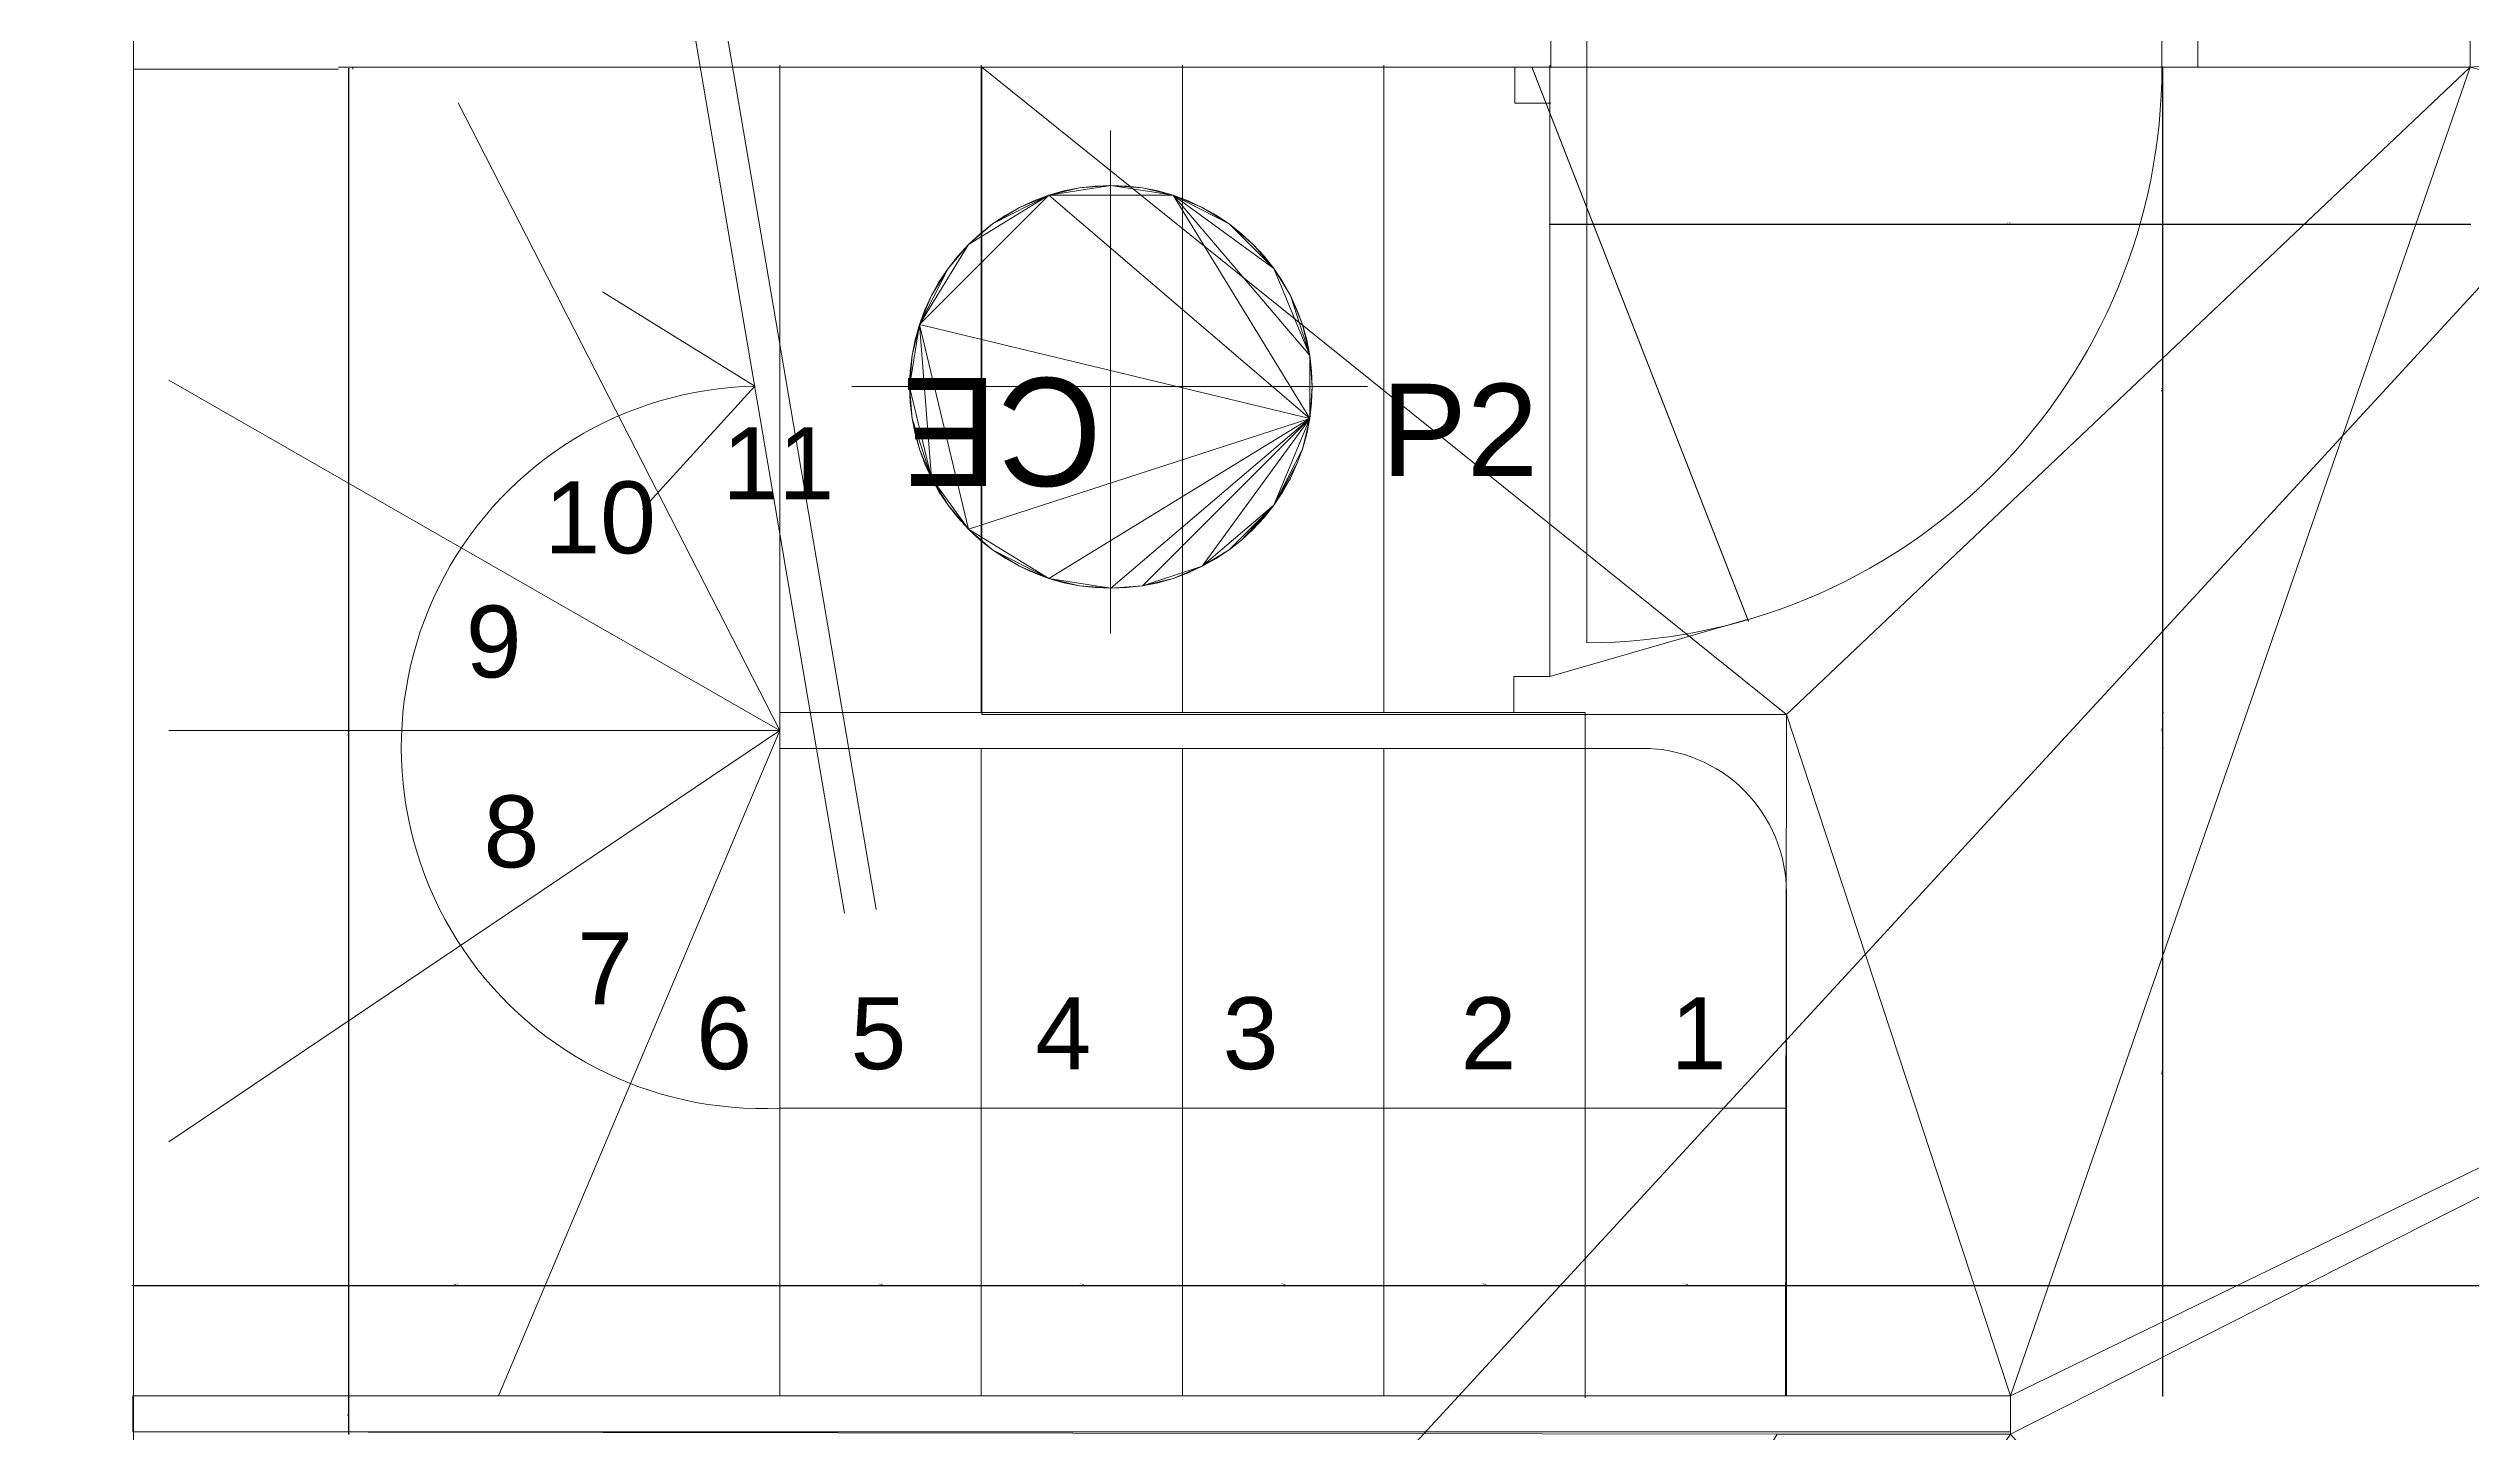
# Model space of a CAD drawing. Header units: metres. Extents: x -12536 to 12621, y -17191 to 9596.
# Drawn here: x -10234.1 to -9897.1, y -3130.1 to -2937.7 of the extents above; entities that cross this region are included whole.
import ezdxf
from ezdxf.enums import TextEntityAlignment as Align
from ezdxf.lldxf.tags import DXFTag

# ---------------------------------------------------------------- set-up
doc = ezdxf.new("R2010")
doc.units = ezdxf.units.M
doc.header["$MEASUREMENT"] = 0
doc.header["$PDMODE"] = 2
doc.header["$PDSIZE"] = 0.25
doc.layers.add('Calque commun', color=7, linetype='Continuous')
doc.layers.add('Textes', color=7, linetype='Continuous')
doc.styles.add('Arial', font='arial.ttf', dxfattribs={"height": 0.128})
doc.styles.add('Arial3', font='arial.ttf', dxfattribs={"height": 0.1})
doc.styles.add('Century Gothic Gras', font='', dxfattribs={"height": 0.15})
doc.styles.add('Century Gothic6', font='GOTHIC.TTF', dxfattribs={"height": 0.18})
doc.styles.get('Century Gothic Gras').set_extended_font_data('Century Gothic Gras')
tags = doc.linetypes.add('DASHDOT2', pattern=[0.5, 0.25, -0.125, 0, -0.125]).pattern_tags.tags
tags[10:11] = [DXFTag(74, 4), DXFTag(75, 0), DXFTag(340, '0'), DXFTag(46, 1.0), DXFTag(50, 0.0), DXFTag(44, 0.0), DXFTag(45, 0.0)]
tags[8:9] = [DXFTag(74, 4), DXFTag(75, 0), DXFTag(340, '0'), DXFTag(46, 1.0), DXFTag(50, 0.0), DXFTag(44, 0.0), DXFTag(45, 0.0)]
tags[6:7] = [DXFTag(74, 4), DXFTag(75, 0), DXFTag(340, '0'), DXFTag(46, 1.0), DXFTag(50, 0.0), DXFTag(44, 0.0), DXFTag(45, 0.0)]
tags[4:5] = [DXFTag(74, 4), DXFTag(75, 0), DXFTag(340, '0'), DXFTag(46, 1.0), DXFTag(50, 0.0), DXFTag(44, 0.0), DXFTag(45, 0.0)]
tags = doc.linetypes.add('HIDDEN', pattern=[0.375, 0.25, -0.125]).pattern_tags.tags
tags[6:7] = [DXFTag(74, 4), DXFTag(75, 0), DXFTag(340, '0'), DXFTag(46, 1.0), DXFTag(50, 0.0), DXFTag(44, 0.0), DXFTag(45, 0.0)]
tags[4:5] = [DXFTag(74, 4), DXFTag(75, 0), DXFTag(340, '0'), DXFTag(46, 1.0), DXFTag(50, 0.0), DXFTag(44, 0.0), DXFTag(45, 0.0)]
tags = doc.linetypes.add('HIDDEN2', pattern=[0.1875, 0.125, -0.0625]).pattern_tags.tags
tags[6:7] = [DXFTag(74, 4), DXFTag(75, 0), DXFTag(340, '0'), DXFTag(46, 1.0), DXFTag(50, 0.0), DXFTag(44, 0.0), DXFTag(45, 0.0)]
tags[4:5] = [DXFTag(74, 4), DXFTag(75, 0), DXFTag(340, '0'), DXFTag(46, 1.0), DXFTag(50, 0.0), DXFTag(44, 0.0), DXFTag(45, 0.0)]
tags = doc.linetypes.add('HIDDENX2', pattern=[0.75, 0.5, -0.25]).pattern_tags.tags
tags[6:7] = [DXFTag(74, 4), DXFTag(75, 0), DXFTag(340, '0'), DXFTag(46, 1.0), DXFTag(50, 0.0), DXFTag(44, 0.0), DXFTag(45, 0.0)]
tags[4:5] = [DXFTag(74, 4), DXFTag(75, 0), DXFTag(340, '0'), DXFTag(46, 1.0), DXFTag(50, 0.0), DXFTag(44, 0.0), DXFTag(45, 0.0)]
doc.dimstyles.new('DIM7', dxfattribs={"dimtxt": 0.18, "dimasz": 0.035, "dimexe": 0.05, "dimexo": 0, "dimgap": 0.05, "dimtad": 1, "dimzin": 1, "dimdsep": 46, "dimtxsty": 'Century Gothic6', "dimblk": 'ORIGIN', "dimcen": 0.09, "dimdle": 0.05, "dimadec": 0, "dimazin": 0, "dimtfac": 1, "dimtdec": 4, "dimtix": 1, "dimtofl": 0, "dimtmove": 0, "dimatfit": 3, "dimfxl": 0.05, "dimfxlon": 1, "dimfrac": 2, "dimtolj": 1, "dimtzin": 0, "dimarcsym": 2})

# ---------------------------------------------------------------- blocks, each defined once
blk = doc.blocks.new('Block33275')
at = {"layer": 'Calque commun', "color": 7, "linetype": 'Continuous', "lineweight": 5}
blk.add_line((-9.0988, -22.7707), (-9.0988, -31.1306), dxfattribs=at)
blk = doc.blocks.new('_ORIGIN')
at = {"color": 0, "linetype": 'ByBlock', "lineweight": -2}
blk.add_line((0, 0), (-1, 0), dxfattribs=at)
blk.add_circle((0, 0), 0.5, dxfattribs=at)
blk = doc.blocks.new('*D1739')
at = {"layer": 'Calque commun', "color": 0, "linetype": 'ByBlock', "lineweight": -2, "transparency": 16777216}
for p, q in [((-9872.31, -2675.34), (-9872.21, -2675.34)), ((-9872.26, -2675.34), (-9872.26, -2675.38)), ((-9872.26, -2940.31), (-9872.26, -2675.38)), ((-9872.31, -2940.35), (-9872.21, -2940.35))]:
    blk.add_line(p, q, dxfattribs=at)
at = {"layer": 'Calque commun', "color": 0, "linetype": 'Continuous', "lineweight": -2, "transparency": 16777216}
blk.add_line((-9872.26, -2675.31), (-9872.26, -2675.27), dxfattribs=at)
at = {"layer": 'Defpoints', "color": 0, "linetype": 'Continuous', "transparency": 16777216}
for p in [(-9897.32, -2675.34), (-9872.26, -2675.34), (-9897.32, -2940.35)]:
    blk.add_point(p, dxfattribs=at)
at = {"layer": 'Calque commun', "color": 0, "linetype": 'Continuous', "lineweight": -2, "transparency": 16777216, "xscale": 0.03500000014901161, "yscale": 0.03500000014901161, "zscale": 0.03500000014901161, "rotation": 270}
for p in [(-9872.26, -2675.34), (-9872.26, -2940.35)]:
    blk.add_blockref('_ORIGIN', p, dxfattribs=at)
at = {"layer": 'Calque commun', "color": 0, "linetype": 'Continuous', "lineweight": 5, "transparency": 16777216, "insert": (-9872.31, -2807.85), "char_height": 0.18, "attachment_point": 8, "rotation": 90, "line_spacing_factor": 0.773441, "style": 'Century Gothic6'}
blk.add_mtext('\\A1;265.00', dxfattribs=at)
blk = doc.blocks.new('ce')
at = {"layer": 'Calque commun', "color": 6, "linetype": 'Continuous', "lineweight": 5}
for p, q in [((0.0007, 0.3427), (0.0007, -0.3562)), ((-0.3566, -0.0007), (0.3605, -0.0007))]:
    blk.add_line(p, q, dxfattribs=at)
at = {"layer": 'Calque commun', "color": 6, "linetype": 'ByBlock', "lineweight": -2, "style": 'Century Gothic Gras'}
blk.add_text('CE', height=0.15, rotation=359.9993, dxfattribs=at).set_placement((0.0123, -0.0123))
at = {"layer": 'Calque commun', "color": 6, "linetype": 'Continuous', "lineweight": 5}
mesh = blk.add_polyface(dxfattribs=at)
corners = [(-0.2766, -0.0438), (-0.0865, -0.2663), (-0.2766, 0.0438), (0.0865, -0.2663), (0.1271, -0.2495), (0.1646, -0.2265), (0.198, -0.198), (0.2265, -0.1646), (0.2663, -0.0865), (-0.2495, -0.1271), (-0.2387, -0.1463), (-0.2265, -0.1646), (-0.2265, 0.1646), (-0.2387, 0.1463), (-0.2495, 0.1271), (-0.198, 0.198), (-0.2129, 0.1818), (0.0438, 0.2766), (0.022, 0.2791), (0, 0.28), (0.0438, -0.2766), (0.0654, -0.2723), (-0.0438, 0.2766), (0.0865, 0.2663), (0.0654, 0.2723), (-0.1818, 0.2129), (-0.022, 0.2791), (0.198, 0.198), (0.2265, 0.1646), (0.2129, 0.1818), (0.1818, -0.2129), (0.1271, 0.2495), (0.1072, 0.2587), (0.28, 0), (0.2766, -0.0438), (0.2791, -0.022), (-0.1646, -0.2265), (-0.198, -0.198), (-0.1818, -0.2129), (-0.1271, 0.2495), (-0.1463, 0.2387), (-0.1646, 0.2265), (-0.0654, -0.2723), (-0.0438, -0.2766), (0.1646, 0.2265), (0.2723, -0.0654), (0, -0.28), (0.022, -0.2791), (0.2495, -0.1271), (0.1463, 0.2387), (0.2495, 0.1271), (0.2387, 0.1463), (0.2791, 0.022), (0.2766, 0.0438), (-0.2129, -0.1818), (0.2587, -0.1072), (0.1463, -0.2387), (-0.28, 0), (-0.2663, 0.0865), (-0.2587, 0.1072), (-0.1463, -0.2387), (-0.1271, -0.2495), (-0.0865, 0.2663), (-0.0654, 0.2723), (0.2129, -0.1818), (0.2663, 0.0865), (0.2587, 0.1072), (0.1072, -0.2587), (-0.2663, -0.0865), (-0.2723, 0.0654), (-0.1072, 0.2587), (-0.022, -0.2791), (0.1818, 0.2129), (0.2723, 0.0654), (-0.2723, -0.0654), (-0.1072, -0.2587), (0.2387, -0.1463), (-0.2587, -0.1072), (-0.2791, -0.022), (-0.2791, 0.022)]
mesh.append_faces([[corners[k] for k in face] for face in [(3, 20, 21), (17, 23, 24), (27, 28, 29), (33, 34, 35), (36, 37, 38), (31, 44, 49), (37, 11, 54), (62, 22, 63), (65, 53, 73), (9, 68, 77)]], dxfattribs={"vtx0": -1, "color": 6})
mesh.append_faces([[corners[k] for k in face] for face in [(15, 12, 25), (58, 12, 59)]], dxfattribs={"vtx0": -1, "vtx1": -1, "color": 6})
mesh.append_faces([[corners[k] for k in face] for face in [(0, 1, 2), (3, 4, 5), (6, 7, 8), (19, 22, 2), (31, 23, 44), (3, 6, 8), (8, 7, 48), (33, 50, 8), (27, 8, 50), (0, 2, 57), (58, 2, 12), (3, 2, 1), (3, 46, 20), (36, 11, 37), (27, 44, 23), (33, 53, 50), (39, 22, 62), (50, 53, 65), (27, 50, 28), (0, 11, 1), (36, 61, 1), (9, 0, 68), (39, 2, 22), (33, 8, 34), (1, 43, 46), (3, 5, 6), (27, 2, 8), (17, 19, 23), (39, 41, 12), (27, 23, 2), (39, 12, 2), (3, 8, 2), (9, 11, 0), (36, 1, 11), (3, 1, 46), (23, 19, 2)]], dxfattribs={"vtx0": -1, "vtx1": -1, "vtx2": -1, "color": 6})
mesh.append_faces([[corners[k] for k in face] for face in [(41, 25, 12), (14, 59, 12)]], dxfattribs={"vtx1": -1, "vtx2": -1, "color": 6})
mesh.append_faces([[corners[k] for k in face] for face in [(9, 10, 11), (12, 13, 14), (15, 16, 12), (17, 18, 19), (19, 26, 22), (5, 30, 6), (31, 32, 23), (39, 40, 41), (1, 42, 43), (8, 45, 34), (46, 47, 20), (50, 51, 28), (33, 52, 53), (48, 55, 8), (4, 56, 5), (36, 60, 61), (6, 64, 7), (65, 66, 50), (3, 67, 4), (58, 69, 2), (62, 70, 39), (43, 71, 46), (27, 72, 44), (0, 74, 68), (61, 75, 1), (7, 76, 48), (57, 78, 0), (2, 79, 57)]], dxfattribs={"vtx2": -1, "color": 6})
blk = doc.blocks.new('*D1723')
at = {"layer": 'Calque commun', "color": 0, "linetype": 'ByBlock', "lineweight": -2, "transparency": 16777216}
for p, q in [((-10192.41, -3125.3), (-10192.31, -3125.3)), ((-10192.36, -3125.3), (-10192.36, -3125.33)), ((-10192.36, -3130.27), (-10192.36, -3125.33)), ((-10192.41, -3130.3), (-10192.31, -3130.3))]:
    blk.add_line(p, q, dxfattribs=at)
at = {"layer": 'Calque commun', "color": 0, "linetype": 'Continuous', "lineweight": -2, "transparency": 16777216}
blk.add_line((-10192.36, -3125.26), (-10192.36, -3125.23), dxfattribs=at)
at = {"layer": 'Defpoints', "color": 0, "linetype": 'Continuous', "transparency": 16777216}
for p in [(-10222.42, -3125.3), (-10192.36, -3125.3), (-10222.42, -3130.3)]:
    blk.add_point(p, dxfattribs=at)
at = {"layer": 'Calque commun', "color": 0, "linetype": 'Continuous', "lineweight": -2, "transparency": 16777216, "xscale": 0.03500000014901161, "yscale": 0.03500000014901161, "zscale": 0.03500000014901161, "rotation": 270}
for p in [(-10192.36, -3125.3), (-10192.36, -3130.3)]:
    blk.add_blockref('_ORIGIN', p, dxfattribs=at)
at = {"layer": 'Calque commun', "color": 0, "linetype": 'Continuous', "lineweight": 5, "transparency": 16777216, "insert": (-10192.41, -3127.8), "char_height": 0.18, "attachment_point": 8, "rotation": 90, "line_spacing_factor": 0.773441, "style": 'Century Gothic6'}
blk.add_mtext('\\A1;5.00', dxfattribs=at)
blk = doc.blocks.new('*D1749')
at = {"layer": 'Calque commun', "color": 0, "linetype": 'ByBlock', "lineweight": -2, "transparency": 16777216}
for p, q in [((-10192.41, -2940.56), (-10192.31, -2940.56)), ((-10192.36, -2940.56), (-10192.36, -2940.59)), ((-10192.36, -3125.26), (-10192.36, -2940.59)), ((-10192.41, -3125.3), (-10192.31, -3125.3))]:
    blk.add_line(p, q, dxfattribs=at)
at = {"layer": 'Calque commun', "color": 0, "linetype": 'Continuous', "lineweight": -2, "transparency": 16777216}
blk.add_line((-10192.36, -2940.52), (-10192.36, -2940.49), dxfattribs=at)
at = {"layer": 'Defpoints', "color": 0, "linetype": 'Continuous', "transparency": 16777216}
for p in [(-10222.41, -2940.56), (-10192.36, -2940.56), (-10222.42, -3125.3)]:
    blk.add_point(p, dxfattribs=at)
at = {"layer": 'Calque commun', "color": 0, "linetype": 'Continuous', "lineweight": -2, "transparency": 16777216, "xscale": 0.03500000014901161, "yscale": 0.03500000014901161, "zscale": 0.03500000014901161, "rotation": 270}
for p in [(-10192.36, -2940.56), (-10192.36, -3125.3)]:
    blk.add_blockref('_ORIGIN', p, dxfattribs=at)
at = {"layer": 'Calque commun', "color": 0, "linetype": 'Continuous', "lineweight": 5, "transparency": 16777216, "insert": (-10192.41, -3032.93), "char_height": 0.18, "attachment_point": 8, "rotation": 90, "line_spacing_factor": 0.773441, "style": 'Century Gothic6'}
blk.add_mtext('\\A1;184.74', dxfattribs=at)
blk = doc.blocks.new('*D1750')
at = {"layer": 'Calque commun', "color": 0, "linetype": 'ByBlock', "lineweight": -2, "transparency": 16777216}
for p, q in [((-10222.42, -3109.73), (-10222.42, -3109.63)), ((-10222.39, -3109.68), (-10132.46, -3109.68)), ((-10132.42, -3109.68), (-10132.46, -3109.68)), ((-10132.42, -3109.73), (-10132.42, -3109.63))]:
    blk.add_line(p, q, dxfattribs=at)
at = {"layer": 'Calque commun', "color": 0, "linetype": 'Continuous', "lineweight": -2, "transparency": 16777216}
blk.add_line((-10132.39, -3109.68), (-10132.35, -3109.68), dxfattribs=at)
at = {"layer": 'Defpoints', "color": 0, "linetype": 'Continuous', "transparency": 16777216}
for p in [(-10132.42, -3109.68), (-10222.42, -3130.04), (-10132.42, -3130.04)]:
    blk.add_point(p, dxfattribs=at)
at = {"layer": 'Calque commun', "color": 0, "linetype": 'Continuous', "lineweight": -2, "transparency": 16777216, "xscale": 0.03500000014901161, "yscale": 0.03500000014901161, "zscale": 0.03500000014901161, "rotation": 180}
for p in [(-10222.42, -3109.68), (-10132.42, -3109.68)]:
    blk.add_blockref('_ORIGIN', p, dxfattribs=at)
at = {"layer": 'Calque commun', "color": 0, "linetype": 'Continuous', "lineweight": 5, "transparency": 16777216, "insert": (-10177.42, -3109.63), "char_height": 0.18, "attachment_point": 8, "line_spacing_factor": 0.773441, "style": 'Century Gothic6'}
blk.add_mtext('\\A1;90.00', dxfattribs=at)
blk = doc.blocks.new('*D1751')
at = {"layer": 'Calque commun', "color": 0, "linetype": 'ByBlock', "lineweight": -2, "transparency": 16777216}
for p, q in [((-10132.42, -3109.73), (-10132.42, -3109.63)), ((-10132.39, -3109.68), (-10104.46, -3109.68)), ((-10104.42, -3109.68), (-10104.46, -3109.68)), ((-10104.42, -3109.73), (-10104.42, -3109.63))]:
    blk.add_line(p, q, dxfattribs=at)
at = {"layer": 'Calque commun', "color": 0, "linetype": 'Continuous', "lineweight": -2, "transparency": 16777216}
blk.add_line((-10104.39, -3109.68), (-10104.35, -3109.68), dxfattribs=at)
at = {"layer": 'Defpoints', "color": 0, "linetype": 'Continuous', "transparency": 16777216}
for p in [(-10104.42, -3109.68), (-10132.42, -3130.04), (-10104.42, -3130.04)]:
    blk.add_point(p, dxfattribs=at)
at = {"layer": 'Calque commun', "color": 0, "linetype": 'Continuous', "lineweight": -2, "transparency": 16777216, "xscale": 0.03500000014901161, "yscale": 0.03500000014901161, "zscale": 0.03500000014901161, "rotation": 180}
for p in [(-10132.42, -3109.68), (-10104.42, -3109.68)]:
    blk.add_blockref('_ORIGIN', p, dxfattribs=at)
at = {"layer": 'Calque commun', "color": 0, "linetype": 'Continuous', "lineweight": 5, "transparency": 16777216, "insert": (-10118.42, -3109.63), "char_height": 0.18, "attachment_point": 8, "line_spacing_factor": 0.773441, "style": 'Century Gothic6'}
blk.add_mtext('\\A1;28.00', dxfattribs=at)
blk = doc.blocks.new('*D1752')
at = {"layer": 'Calque commun', "color": 0, "linetype": 'ByBlock', "lineweight": -2, "transparency": 16777216}
for p, q in [((-10104.42, -3109.73), (-10104.42, -3109.63)), ((-10104.39, -3109.68), (-10076.46, -3109.68)), ((-10076.43, -3109.68), (-10076.46, -3109.68)), ((-10076.43, -3109.73), (-10076.43, -3109.63))]:
    blk.add_line(p, q, dxfattribs=at)
at = {"layer": 'Calque commun', "color": 0, "linetype": 'Continuous', "lineweight": -2, "transparency": 16777216}
blk.add_line((-10076.39, -3109.68), (-10076.36, -3109.68), dxfattribs=at)
at = {"layer": 'Defpoints', "color": 0, "linetype": 'Continuous', "transparency": 16777216}
for p in [(-10076.43, -3109.68), (-10104.42, -3130.04), (-10076.43, -3130.04)]:
    blk.add_point(p, dxfattribs=at)
at = {"layer": 'Calque commun', "color": 0, "linetype": 'Continuous', "lineweight": -2, "transparency": 16777216, "xscale": 0.03500000014901161, "yscale": 0.03500000014901161, "zscale": 0.03500000014901161, "rotation": 180}
for p in [(-10104.42, -3109.68), (-10076.43, -3109.68)]:
    blk.add_blockref('_ORIGIN', p, dxfattribs=at)
at = {"layer": 'Calque commun', "color": 0, "linetype": 'Continuous', "lineweight": 5, "transparency": 16777216, "insert": (-10090.43, -3109.63), "char_height": 0.18, "attachment_point": 8, "line_spacing_factor": 0.773441, "style": 'Century Gothic6'}
blk.add_mtext('\\A1;28.00', dxfattribs=at)
blk = doc.blocks.new('*D1753')
at = {"layer": 'Calque commun', "color": 0, "linetype": 'ByBlock', "lineweight": -2, "transparency": 16777216}
for p, q in [((-10076.43, -3109.73), (-10076.43, -3109.63)), ((-10076.39, -3109.68), (-10048.46, -3109.68)), ((-10048.43, -3109.68), (-10048.46, -3109.68)), ((-10048.43, -3109.73), (-10048.43, -3109.63))]:
    blk.add_line(p, q, dxfattribs=at)
at = {"layer": 'Calque commun', "color": 0, "linetype": 'Continuous', "lineweight": -2, "transparency": 16777216}
blk.add_line((-10048.39, -3109.68), (-10048.36, -3109.68), dxfattribs=at)
at = {"layer": 'Defpoints', "color": 0, "linetype": 'Continuous', "transparency": 16777216}
for p in [(-10048.43, -3109.68), (-10076.43, -3130.04), (-10048.43, -3130.04)]:
    blk.add_point(p, dxfattribs=at)
at = {"layer": 'Calque commun', "color": 0, "linetype": 'Continuous', "lineweight": -2, "transparency": 16777216, "xscale": 0.03500000014901161, "yscale": 0.03500000014901161, "zscale": 0.03500000014901161, "rotation": 180}
for p in [(-10076.43, -3109.68), (-10048.43, -3109.68)]:
    blk.add_blockref('_ORIGIN', p, dxfattribs=at)
at = {"layer": 'Calque commun', "color": 0, "linetype": 'Continuous', "lineweight": 5, "transparency": 16777216, "insert": (-10062.43, -3109.63), "char_height": 0.18, "attachment_point": 8, "line_spacing_factor": 0.773441, "style": 'Century Gothic6'}
blk.add_mtext('\\A1;28.00', dxfattribs=at)
blk = doc.blocks.new('*D1754')
at = {"layer": 'Calque commun', "color": 0, "linetype": 'ByBlock', "lineweight": -2, "transparency": 16777216}
for p, q in [((-9992.43, -3109.73), (-9992.43, -3109.63)), ((-9992.39, -3109.68), (-9626.46, -3109.68)), ((-9626.43, -3109.68), (-9626.46, -3109.68)), ((-9626.43, -3109.63), (-9626.43, -3109.73))]:
    blk.add_line(p, q, dxfattribs=at)
at = {"layer": 'Calque commun', "color": 0, "linetype": 'Continuous', "lineweight": -2, "transparency": 16777216}
blk.add_line((-9626.39, -3109.68), (-9626.36, -3109.68), dxfattribs=at)
at = {"layer": 'Defpoints', "color": 0, "linetype": 'Continuous', "transparency": 16777216}
for p in [(-9626.43, -2801.58), (-9626.43, -3109.68), (-9992.43, -3130.04)]:
    blk.add_point(p, dxfattribs=at)
at = {"layer": 'Calque commun', "color": 0, "linetype": 'Continuous', "lineweight": -2, "transparency": 16777216, "xscale": 0.03500000014901161, "yscale": 0.03500000014901161, "zscale": 0.03500000014901161, "rotation": 180}
for p in [(-9992.43, -3109.68), (-9626.43, -3109.68)]:
    blk.add_blockref('_ORIGIN', p, dxfattribs=at)
at = {"layer": 'Calque commun', "color": 0, "linetype": 'Continuous', "lineweight": 5, "transparency": 16777216, "insert": (-9809.43, -3109.63), "char_height": 0.18, "attachment_point": 8, "line_spacing_factor": 0.773441, "style": 'Century Gothic6'}
blk.add_mtext('\\A1;366.00', dxfattribs=at)
blk = doc.blocks.new('*D1755')
at = {"layer": 'Calque commun', "color": 0, "linetype": 'ByBlock', "lineweight": -2, "transparency": 16777216}
for p, q in [((-10048.43, -3109.68), (-10048.43, -3109.63)), ((-10048.39, -3109.68), (-10020.46, -3109.68)), ((-10020.43, -3109.68), (-10020.46, -3109.68)), ((-10020.43, -3109.68), (-10020.43, -3109.63))]:
    blk.add_line(p, q, dxfattribs=at)
at = {"layer": 'Calque commun', "color": 0, "linetype": 'Continuous', "lineweight": -2, "transparency": 16777216}
blk.add_line((-10020.39, -3109.68), (-10020.36, -3109.68), dxfattribs=at)
at = {"layer": 'Defpoints', "color": 0, "linetype": 'Continuous', "transparency": 16777216}
for p in [(-10048.43, -3109.68), (-10020.43, -3109.68), (-10020.43, -3109.68)]:
    blk.add_point(p, dxfattribs=at)
at = {"layer": 'Calque commun', "color": 0, "linetype": 'Continuous', "lineweight": -2, "transparency": 16777216, "xscale": 0.03500000014901161, "yscale": 0.03500000014901161, "zscale": 0.03500000014901161, "rotation": 180}
for p in [(-10048.43, -3109.68), (-10020.43, -3109.68)]:
    blk.add_blockref('_ORIGIN', p, dxfattribs=at)
at = {"layer": 'Calque commun', "color": 0, "linetype": 'Continuous', "lineweight": 5, "transparency": 16777216, "insert": (-10034.43, -3109.63), "char_height": 0.18, "attachment_point": 8, "line_spacing_factor": 0.773441, "style": 'Century Gothic6'}
blk.add_mtext('\\A1;28.00', dxfattribs=at)
blk = doc.blocks.new('*D1756')
at = {"layer": 'Calque commun', "color": 0, "linetype": 'ByBlock', "lineweight": -2, "transparency": 16777216}
for p, q in [((-10020.43, -3109.68), (-10020.43, -3109.63)), ((-10020.39, -3109.68), (-9992.46, -3109.68)), ((-9992.43, -3109.68), (-9992.46, -3109.68)), ((-9992.43, -3109.68), (-9992.43, -3109.63))]:
    blk.add_line(p, q, dxfattribs=at)
at = {"layer": 'Calque commun', "color": 0, "linetype": 'Continuous', "lineweight": -2, "transparency": 16777216}
blk.add_line((-9992.39, -3109.68), (-9992.36, -3109.68), dxfattribs=at)
at = {"layer": 'Defpoints', "color": 0, "linetype": 'Continuous', "transparency": 16777216}
for p in [(-10020.43, -3109.68), (-9992.43, -3109.68), (-9992.43, -3109.68)]:
    blk.add_point(p, dxfattribs=at)
at = {"layer": 'Calque commun', "color": 0, "linetype": 'Continuous', "lineweight": -2, "transparency": 16777216, "xscale": 0.03500000014901161, "yscale": 0.03500000014901161, "zscale": 0.03500000014901161, "rotation": 180}
for p in [(-10020.43, -3109.68), (-9992.43, -3109.68)]:
    blk.add_blockref('_ORIGIN', p, dxfattribs=at)
at = {"layer": 'Calque commun', "color": 0, "linetype": 'Continuous', "lineweight": 5, "transparency": 16777216, "insert": (-10006.43, -3109.63), "char_height": 0.18, "attachment_point": 8, "line_spacing_factor": 0.773441, "style": 'Century Gothic6'}
blk.add_mtext('\\A1;28.00', dxfattribs=at)
blk = doc.blocks.new('*D1757')
at = {"layer": 'Calque commun', "color": 0, "linetype": 'ByBlock', "lineweight": -2, "transparency": 16777216}
for p, q in [((-9940.13, -3035.04), (-9940.03, -3035.04)), ((-9940.08, -3035.04), (-9940.08, -3035.07)), ((-9940.08, -3125.01), (-9940.08, -3035.07)), ((-9940.13, -3125.04), (-9940.03, -3125.04))]:
    blk.add_line(p, q, dxfattribs=at)
at = {"layer": 'Calque commun', "color": 0, "linetype": 'Continuous', "lineweight": -2, "transparency": 16777216}
blk.add_line((-9940.08, -3035), (-9940.08, -3034.97), dxfattribs=at)
at = {"layer": 'Defpoints', "color": 0, "linetype": 'Continuous', "transparency": 16777216}
for p in [(-10040.8, -3035.04), (-9940.08, -3035.04), (-10040.8, -3125.04)]:
    blk.add_point(p, dxfattribs=at)
at = {"layer": 'Calque commun', "color": 0, "linetype": 'Continuous', "lineweight": -2, "transparency": 16777216, "xscale": 0.03500000014901161, "yscale": 0.03500000014901161, "zscale": 0.03500000014901161, "rotation": 270}
for p in [(-9940.08, -3035.04), (-9940.08, -3125.04)]:
    blk.add_blockref('_ORIGIN', p, dxfattribs=at)
at = {"layer": 'Calque commun', "color": 0, "linetype": 'Continuous', "lineweight": 5, "transparency": 16777216, "insert": (-9940.13, -3080.04), "char_height": 0.18, "attachment_point": 8, "rotation": 90, "line_spacing_factor": 0.773441, "style": 'Century Gothic6'}
blk.add_mtext('\\A1;90.00', dxfattribs=at)
blk = doc.blocks.new('*D1758')
at = {"layer": 'Calque commun', "color": 0, "linetype": 'ByBlock', "lineweight": -2, "transparency": 16777216}
for p, q in [((-9940.13, -3030.04), (-9940.03, -3030.04)), ((-9940.08, -3030.04), (-9940.08, -3030.07)), ((-9940.08, -3035), (-9940.08, -3030.07)), ((-9940.13, -3035.04), (-9940.03, -3035.04))]:
    blk.add_line(p, q, dxfattribs=at)
at = {"layer": 'Calque commun', "color": 0, "linetype": 'Continuous', "lineweight": -2, "transparency": 16777216}
blk.add_line((-9940.08, -3030), (-9940.08, -3029.97), dxfattribs=at)
at = {"layer": 'Defpoints', "color": 0, "linetype": 'Continuous', "transparency": 16777216}
for p in [(-10040.8, -3030.04), (-9940.08, -3030.04), (-10040.8, -3035.04)]:
    blk.add_point(p, dxfattribs=at)
at = {"layer": 'Calque commun', "color": 0, "linetype": 'Continuous', "lineweight": -2, "transparency": 16777216, "xscale": 0.03500000014901161, "yscale": 0.03500000014901161, "zscale": 0.03500000014901161, "rotation": 270}
for p in [(-9940.08, -3030.04), (-9940.08, -3035.04)]:
    blk.add_blockref('_ORIGIN', p, dxfattribs=at)
at = {"layer": 'Calque commun', "color": 0, "linetype": 'Continuous', "lineweight": 5, "transparency": 16777216, "insert": (-9940.13, -3032.54), "char_height": 0.18, "attachment_point": 8, "rotation": 90, "line_spacing_factor": 0.773441, "style": 'Century Gothic6'}
blk.add_mtext('\\A1;5.00', dxfattribs=at)
blk = doc.blocks.new('*D1759')
at = {"layer": 'Calque commun', "color": 0, "linetype": 'ByBlock', "lineweight": -2, "transparency": 16777216}
for p, q in [((-9940.13, -2940.35), (-9940.03, -2940.35)), ((-9940.08, -2940.35), (-9940.08, -2940.38)), ((-9940.08, -3030), (-9940.08, -2940.38)), ((-9940.13, -3030.04), (-9940.03, -3030.04))]:
    blk.add_line(p, q, dxfattribs=at)
at = {"layer": 'Calque commun', "color": 0, "linetype": 'Continuous', "lineweight": -2, "transparency": 16777216}
blk.add_line((-9940.08, -2940.31), (-9940.08, -2940.28), dxfattribs=at)
at = {"layer": 'Defpoints', "color": 0, "linetype": 'Continuous', "transparency": 16777216}
for p in [(-10040.8, -2940.35), (-9940.08, -2940.35), (-10040.8, -3030.04)]:
    blk.add_point(p, dxfattribs=at)
at = {"layer": 'Calque commun', "color": 0, "linetype": 'Continuous', "lineweight": -2, "transparency": 16777216, "xscale": 0.03500000014901161, "yscale": 0.03500000014901161, "zscale": 0.03500000014901161, "rotation": 270}
for p in [(-9940.08, -2940.35), (-9940.08, -3030.04)]:
    blk.add_blockref('_ORIGIN', p, dxfattribs=at)
at = {"layer": 'Calque commun', "color": 0, "linetype": 'Continuous', "lineweight": 5, "transparency": 16777216, "insert": (-9940.13, -2985.19), "char_height": 0.18, "attachment_point": 8, "rotation": 90, "line_spacing_factor": 0.773441, "style": 'Century Gothic6'}
blk.add_mtext('\\A1;89.69', dxfattribs=at)
blk = doc.blocks.new('*D1568')
at = {"layer": 'Calque commun', "color": 0, "linetype": 'ByBlock', "lineweight": -2, "transparency": 16777216}
for p, q in [((-10025.32, -2962.13), (-10025.32, -2962.23)), ((-10025.28, -2962.18), (-9897.35, -2962.18)), ((-9897.32, -2962.18), (-9897.35, -2962.18)), ((-9897.32, -2962.13), (-9897.32, -2962.23))]:
    blk.add_line(p, q, dxfattribs=at)
at = {"layer": 'Calque commun', "color": 0, "linetype": 'Continuous', "lineweight": -2, "transparency": 16777216}
blk.add_line((-9897.28, -2962.18), (-9897.25, -2962.18), dxfattribs=at)
at = {"layer": 'Defpoints', "color": 0, "linetype": 'Continuous', "transparency": 16777216}
for p in [(-10025.32, -2940.35), (-9897.32, -2940.35), (-9897.32, -2962.18)]:
    blk.add_point(p, dxfattribs=at)
at = {"layer": 'Calque commun', "color": 0, "linetype": 'Continuous', "lineweight": -2, "transparency": 16777216, "xscale": 0.03500000014901161, "yscale": 0.03500000014901161, "zscale": 0.03500000014901161, "rotation": 180}
for p in [(-10025.32, -2962.18), (-9897.32, -2962.18)]:
    blk.add_blockref('_ORIGIN', p, dxfattribs=at)
at = {"layer": 'Calque commun', "color": 0, "linetype": 'Continuous', "lineweight": 5, "transparency": 16777216, "insert": (-9961.32, -2962.13), "char_height": 0.18, "attachment_point": 8, "line_spacing_factor": 0.773441, "style": 'Century Gothic6'}
blk.add_mtext('\\A1;128.00', dxfattribs=at)
blk = doc.blocks.new('@PRES_1_$$_1-4')
at = {"layer": 'Calque commun', "color": 5, "linetype": 'Continuous', "lineweight": 5}
blk.add_line((0.05, 0.05), (0.05, 0.85), dxfattribs=at)
at = {"layer": 'Calque commun', "color": 5, "linetype": 'Continuous', "lineweight": 5, "flags": 128}
blk.add_lwpolyline([(0.05, 0.85, -0.414214), (0.85, 0.05)], format="xyb", dxfattribs=at)
at = {"layer": 'Calque commun', "color": 5, "linetype": 'Continuous', "lineweight": 5}
mesh = blk.add_polyface(dxfattribs=at)
corners = [(0, 0), (0, 0.05), (0.05, 0.05), (0.05, 0)]
mesh.append_faces([[corners[k] for k in face] for face in [(0, 1, 2, 3)]], dxfattribs={"color": 5})
mesh = blk.add_polyface(dxfattribs=at)
corners = [(0.85, 0), (0.85, 0.05), (0.9, 0.05), (0.9, 0)]
mesh.append_faces([[corners[k] for k in face] for face in [(0, 1, 2, 3)]], dxfattribs={"color": 5})
blk = doc.blocks.new('@PRES_1_$$_1-5')
at = {"layer": 'Calque commun', "color": 0, "linetype": 'Continuous', "lineweight": 5}
blk.add_line((0, 0), (0, 0.05), dxfattribs=at)
blk = doc.blocks.new('@PRES_1_$$_1-6')
at = {"layer": 'Calque commun', "color": 0, "linetype": 'Continuous', "lineweight": 5}
blk.add_line((0, 0), (0, 0.05), dxfattribs=at)
blk = doc.blocks.new('INTER_2D_COMB2')
at = {"layer": 'Calque commun', "color": 0, "linetype": 'ByBlock', "lineweight": -2}
blk.add_blockref('@PRES_1_$$_1-4', (0, 0), dxfattribs=at)
at = {"layer": 'Calque commun', "color": 15, "linetype": 'ByBlock', "lineweight": -2}
blk.add_blockref('@PRES_1_$$_1-5', (0, 0), dxfattribs=at)
at = {"layer": 'Calque commun', "color": 15, "linetype": 'ByBlock', "lineweight": -2, "extrusion": (0, 0, -1), "xscale": -1, "yscale": -1, "zscale": -1, "rotation": 180}
blk.add_blockref('@PRES_1_$$_1-6', (-0.9, 0), dxfattribs=at)
blk = doc.blocks.new('PLACED_COMB2')
at = {"layer": 'Calque commun', "color": 0, "linetype": 'ByBlock', "lineweight": -2}
blk.add_blockref('INTER_2D_COMB2', (0, 0), dxfattribs=at)

msp = doc.modelspace()

# ---------------------------------------------------------------- linework, layer by layer
at = {"layer": 'Calque commun', "color": 15, "linetype": 'Continuous', "lineweight": 20}
for p, q in [((-9897.317, -2675.345), (-9897.317, -2940.346)), ((-10193.818, -2940.346), (-10025.205, -2940.346)), ((-9935.205, -2940.346), (-9897.317, -2940.346)), ((-10132.425, -3030.039), (-10020.427, -3030.039)), ((-10132.425, -3035.039), (-10132.425, -3030.039)), ((-10020.427, -3035.039), (-10020.427, -3030.039)), ((-10132.425, -3035.039), (-10020.427, -3035.039))]:
    msp.add_line(p, q, dxfattribs=at)
at = {"layer": 'Calque commun', "color": 7, "linetype": 'DASHDOT2', "lineweight": 5}
for p, q in [((-10123.41, -3057.964), (-10146.385, -2923.316)), ((-10119.014, -3057.413), (-10141.989, -2922.765))]:
    msp.add_line(p, q, dxfattribs=at)
at = {"layer": 'Calque commun', "color": 4, "linetype": 'Continuous', "lineweight": 20}
for q in [(-10222.304, -2933.605), (-10193.818, -2940.605)]:
    msp.add_line((-10222.304, -2940.605), q, dxfattribs=at)
at = {"layer": 'Calque commun', "color": 16, "linetype": 'Continuous', "lineweight": 20}
msp.add_line((-10191.818, -2940.605), (-10191.818, -2940.346), dxfattribs=at)
at = {"layer": 'Calque commun', "color": 7, "linetype": 'HIDDEN2', "lineweight": 5}
for p, q in [((-10132.425, -3035.039), (-10132.425, -2940.039)), ((-10132.425, -2940.039), (-10132.425, -3035.039)), ((-10132.425, -2940.039), (-10132.425, -3030.039)), ((-10104.425, -2940.039), (-10104.425, -3030.039)), ((-10076.425, -2940.039), (-10076.425, -3030.039)), ((-10025.206, -2940.346), (-10058.207, -2940.346)), ((-10048.425, -2940.039), (-10048.425, -3030.039)), ((-10132.425, -3035.039), (-10132.425, -3125.04))]:
    msp.add_line(p, q, dxfattribs=at)
at = {"layer": 'Calque commun', "color": 7, "linetype": 'HIDDEN', "lineweight": 5}
msp.add_line((-10032.317, -2940.346), (-9897.316, -2940.346), dxfattribs=at)
at = {"layer": 'Calque commun', "color": 7, "linetype": 'Continuous', "lineweight": 5}
for p, q in [((-10030.206, -2945.346), (-10030.206, -2940.346)), ((-10030.206, -2940.346), (-10025.206, -2940.346)), ((-10027.817, -2940.299), (-9997.691, -3017.35)), ((-10027.817, -2940.346), (-9997.692, -3017.397)), ((-10025.316, -2940.039), (-10025.318, -3025.038)), ((-10177.171, -2945.299), (-10132.425, -3032.539)), ((-10025.206, -2945.346), (-10030.206, -2945.346)), ((-10135.917, -2984.671), (-10157.106, -2971.558)), ((-10132.425, -3032.539), (-10217.415, -2983.864)), ((-10135.917, -2984.671), (-10151.515, -3001.837)), ((-10151.515, -3001.837), (-10135.917, -2984.671)), ((-9997.692, -3017.09), (-10025.318, -3025.038)), ((-10025.318, -3025.038), (-10030.318, -3025.038)), ((-10030.318, -3025.038), (-10030.318, -3030.039)), ((-10132.425, -3032.539), (-10217.415, -3089.715)), ((-10132.425, -3032.539), (-10217.415, -3032.539)), ((-10171.564, -3125.04), (-10132.425, -3032.539)), ((-10132.425, -3035.039), (-10132.425, -3030.039)), ((-10132.425, -3030.039), (-10020.425, -3030.039)), ((-10020.428, -3125.04), (-10020.425, -3032.493)), ((-10020.428, -3125.3), (-10020.425, -3032.752)), ((-10020.425, -3030.039), (-10020.425, -3035.039)), ((-10132.425, -3125.04), (-10132.425, -3035.039)), ((-10132.425, -3035.039), (-10132.425, -3125.04)), ((-10020.427, -3035.039), (-10132.425, -3035.039)), ((-10020.425, -3035.039), (-10132.425, -3035.039)), ((-10104.425, -3035.039), (-10104.425, -3125.04)), ((-10076.425, -3035.039), (-10076.425, -3125.04)), ((-10048.425, -3035.039), (-10048.425, -3125.04)), ((-10020.427, -3035.039), (-10012.427, -3035.039)), ((-9992.427, -3055.039), (-9992.427, -3125.041)), ((-10020.428, -3081.29), (-10020.428, -3098.37)), ((-10048.425, -3085.039), (-10132.425, -3085.039)), ((-10048.425, -3085.04), (-9992.428, -3085.04)), ((-10020.428, -3098.37), (-10020.428, -3089.83)), ((-10222.424, -3125.04), (-9961.271, -3125.04)), ((-10222.424, -3130.04), (-10222.424, -3125.04)), ((-9961.271, -3130.04), (-9961.271, -3125.04)), ((-10222.424, -3130.04), (-9961.271, -3130.04))]:
    msp.add_line(p, q, dxfattribs=at)
at = {"layer": 'Calque commun', "color": 7, "linetype": 'HIDDENX2', "lineweight": 5}
msp.add_line((-10132.425, -3085.04), (-10048.425, -3085.039), dxfattribs=at)
at = {"layer": 'Calque commun', "color": 7, "linetype": 'Continuous', "lineweight": 5, "flags": 128}
for points in [[(-10135.931, -2984.672, 1.0133717), (-10132.425, -3085.039)], [(-9992.427, -3055.039, 0.4142171), (-10012.427, -3035.039)]]:
    msp.add_lwpolyline(points, format="xyb", dxfattribs=at)

# ---------------------------------------------------------------- block references
at = {"layer": 'Calque commun', "color": 0, "linetype": 'ByBlock', "lineweight": -2}
for name, p, xscale, yscale, zscale in [('Block33275', (-9312.433, -398.28), 100, 100, 100), ('ce', (-10086.369, -2984.778), -100, -100, -100)]:
    msp.add_blockref(name, p, dxfattribs=dict(at, xscale=xscale, yscale=yscale, zscale=zscale))
at = {"layer": 'Calque commun', "color": 0, "linetype": 'ByBlock', "lineweight": -2, "extrusion": (0, 0, -1), "xscale": -100, "yscale": -100, "zscale": -100}
msp.add_blockref('PLACED_COMB2', (10025.205, -2935.346), dxfattribs=at)

# ---------------------------------------------------------------- texts
at = {"layer": 'Calque commun', "color": 5, "linetype": 'ByBlock', "lineweight": -2, "style": 'Arial3'}
for s, p in [('11', (-10140.404, -3000.397)), ('10', (-10165.186, -3007.926)), ('9', (-10176.1, -3025.177)), ('8', (-10173.635, -3051.581)), ('7', (-10160.609, -3070.593)), ('6', (-10144.063, -3079.628)), ('5', (-10122.587, -3079.628)), ('4', (-10096.887, -3079.628)), ('3', (-10070.834, -3079.628)), ('2', (-10037.741, -3079.628)), ('1', (-10008.52, -3079.628))]:
    msp.add_text(s, height=10, dxfattribs=at).set_placement(p)
at = {"layer": 'Textes', "color": 5, "linetype": 'ByBlock', "lineweight": -2, "style": 'Arial'}
msp.add_text('P2', height=12.8, dxfattribs=at).set_placement((-10026.94, -2997.15), align=Align.RIGHT)

# ---------------------------------------------------------------- dimensions: what is measured, and where the dimension line sits
at = {"layer": 'Calque commun', "color": 5, "linetype": 'Continuous', "lineweight": 5}
for p1, p2, distance, picture, middle in [((-9897.316, -2940.346), (-9897.316, -2675.345), -25.057, '*D1739', (-9872.404, -2807.845)), ((-10040.799, -3030.039), (-10040.799, -2940.346), -100.72, '*D1759', (-9940.224, -2985.192)), ((-10025.317, -2940.346), (-9897.317, -2940.346), -21.831, '*D1568', (-9961.317, -2962.033)), ((-10040.799, -3035.039), (-10040.799, -3030.039), -100.72, '*D1758', (-9940.224, -3032.539)), ((-10040.799, -3125.04), (-10040.799, -3035.039), -100.72, '*D1757', (-9940.224, -3080.04)), ((-10222.424, -3130.04), (-10132.425, -3130.04), 20.356, '*D1750', (-10177.425, -3109.539)), ((-10132.425, -3130.04), (-10104.425, -3130.04), 20.356, '*D1751', (-10118.425, -3109.539)), ((-10104.425, -3130.04), (-10076.425, -3130.04), 20.356, '*D1752', (-10090.425, -3109.539)), ((-10076.425, -3130.04), (-10048.425, -3130.04), 20.356, '*D1753', (-10062.425, -3109.539)), ((-10020.428, -3109.685), (-9992.428, -3109.685), 0.001, '*D1756', (-10006.428, -3109.539))]:
    dim = msp.add_aligned_dim(p1=p1, p2=p2, distance=distance, dimstyle='DIM7', dxfattribs=at)
    dim.commit()
    dim.dimension.update_dxf_attribs({"geometry": picture, "text_midpoint": middle})
for base, p1, p2, picture, middle in [((-9626.428, -3109.684), (-9992.428, -3130.04), (-9626.428, -2801.577), '*D1754', (-9809.428, -3109.539)), ((-10020.428, -3109.684), (-10048.425, -3109.684), (-10020.428, -3109.685), '*D1755', (-10034.426, -3109.539))]:
    dim = msp.add_linear_dim(base=base, p1=p1, p2=p2, dimstyle='DIM7', dxfattribs=at)
    dim.commit()
    dim.dimension.update_dxf_attribs({"geometry": picture, "text_midpoint": middle})
for base, p1, p2, picture, middle in [((-10192.364, -2940.558), (-10222.424, -3125.3), (-10222.414, -2940.558), '*D1749', (-10192.509, -3032.929)), ((-10192.364, -3125.3), (-10222.423, -3130.3), (-10222.424, -3125.3), '*D1723', (-10192.509, -3127.8))]:
    dim = msp.add_linear_dim(base=base, p1=p1, p2=p2, angle=90, dimstyle='DIM7', dxfattribs=at)
    dim.commit()
    dim.dimension.update_dxf_attribs({"geometry": picture, "text_midpoint": middle})

# ---------------------------------------------------------------- meshes
at = {"layer": 'Calque commun', "color": 7, "linetype": 'Continuous', "lineweight": 5}
mesh = msp.add_polyface(dxfattribs=at)
corners = [(-6352.223, -1261.028), (-12352.223, -1261.028), (-12352.223, -5461.028), (-6352.223, -5461.028)]
mesh.append_faces([[corners[k] for k in face] for face in [(0, 1, 2, 3)]], dxfattribs={"color": 7})
at = {"layer": 'Calque commun', "color": 9, "linetype": 'HIDDEN', "lineweight": 20}
mesh = msp.add_polyface(dxfattribs=at)
corners = [(-9594.317, -2643.344), (-10254.316, -3359.805), (-9594.317, -3543.344), (-10254.316, -3543.344), (-11534.313, -3359.805), (-10234.035, -2643.344), (-11556.313, -2643.344), (-12196.312, -2643.344), (-12196.312, -3543.344), (-11534.313, -3543.344), (-10234.035, -2459.805), (-11556.313, -2459.805)]
mesh.append_faces([[corners[k] for k in face] for face in [(4, 8, 9)]], dxfattribs={"vtx0": -1, "color": 9})
mesh.append_faces([[corners[k] for k in face] for face in [(0, 1, 2), (7, 4, 6)]], dxfattribs={"vtx0": -1, "vtx1": -1, "color": 9})
mesh.append_faces([[corners[k] for k in face] for face in [(4, 5, 6)]], dxfattribs={"vtx0": -1, "vtx1": -1, "vtx2": -1, "color": 9})
mesh.append_faces([[corners[k] for k in face] for face in [(4, 1, 5), (7, 8, 4), (5, 10, 6), (0, 5, 1)]], dxfattribs={"vtx1": -1, "vtx2": -1, "color": 9})
mesh.append_faces([[corners[k] for k in face] for face in [(1, 3, 2), (10, 11, 6)]], dxfattribs={"vtx2": -1, "color": 9})
at = {"layer": 'Calque commun', "color": 9, "linetype": 'HIDDEN2', "lineweight": 5}
mesh = msp.add_polyface(dxfattribs=at)
corners = [(-9897.316, -2675.345), (-9897.316, -2940.346), (-9688.319, -2921.345), (-9961.271, -3130.347), (-10222.315, -3511.344), (-9626.318, -3511.344), (-10104.314, -2940.346), (-9992.428, -3030.345), (-9688.319, -2992.317), (-9961.271, -3125.04), (-9992.534, -3125.04), (-10222.314, -3130.04), (-9993.732, -3130.347), (-10104.314, -3030.345), (-9626.318, -2675.345), (-9626.318, -2921.345), (-9626.318, -2992.317)]
mesh.append_faces([[corners[k] for k in face] for face in [(0, 2, 14)]], dxfattribs={"vtx0": -1, "vtx1": -1, "color": 9})
mesh.append_faces([[corners[k] for k in face] for face in [(3, 5, 8), (9, 8, 1), (9, 1, 7)]], dxfattribs={"vtx0": -1, "vtx1": -1, "vtx2": -1, "color": 9})
mesh.append_faces([[corners[k] for k in face] for face in [(3, 4, 5), (1, 8, 2)]], dxfattribs={"vtx0": -1, "vtx2": -1, "color": 9})
mesh.append_faces([[corners[k] for k in face] for face in [(10, 9, 7)]], dxfattribs={"vtx1": -1, "color": 9})
mesh.append_faces([[corners[k] for k in face] for face in [(0, 1, 2), (1, 6, 7), (11, 4, 12), (9, 3, 8), (3, 12, 4)]], dxfattribs={"vtx1": -1, "vtx2": -1, "color": 9})
mesh.append_faces([[corners[k] for k in face] for face in [(6, 13, 7), (2, 15, 14), (5, 16, 8)]], dxfattribs={"vtx2": -1, "color": 9})

doc.saveas('drawing.dxf')
